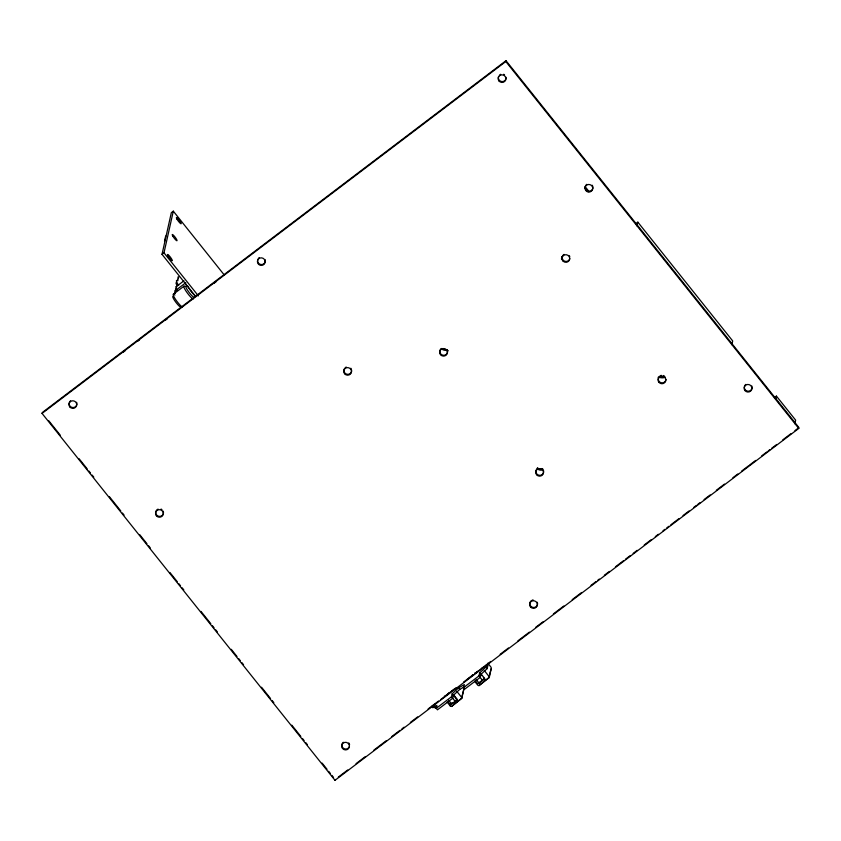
<?xml version="1.0" encoding="UTF-8"?>
<svg xmlns="http://www.w3.org/2000/svg" width="841" height="841" viewBox="0 0 841 841"><rect width="100%" height="100%" fill="white"/><g stroke="black" fill="none" stroke-linecap="round" stroke-linejoin="round"><path stroke-width="1.26" d="M474.576 681.21L477.593 684.995A1.556 1.262 62.7 0 0 478.024 685.362L479.002 685.636L489.231 677.583L491.26 668.406A2.397 2.155 68.2 0 0 491.228 667.922A1.924 1.724 68.2 0 0 490.85 666.976L487.822 663.202M561.483 259.144L561.788 256.694M42.05 413.415L42.239 412.574L505.998 60.689L798.95 427.585L798.761 428.426L335.002 780.311L42.05 413.415L505.809 61.53L505.998 60.689M164.5 241.283L165.677 236.006M195.585 296.389L162.019 254.339L171.333 212.668L173.309 211.165L224.137 274.818M162.019 254.339L163.995 252.836L173.309 211.165M335.002 780.311L335.191 779.47M437.225 707.407L435.48 708.406L434.282 706.903L434.871 704.285L432.716 705.599M464.589 686.624L459.743 689.42L453.352 695.318L452.7 698.261L437.446 709.836L436.237 708.332L436.9 705.399L434.282 706.903M436.237 708.332L451.501 696.758L452.153 693.814L458.545 687.917L464.358 684.563L463.706 687.496L464.905 689L480.158 677.425L480.81 674.482L487.202 668.584L488.316 663.591M457.052 701.657L457.252 700.774M451.543 706.472L461.541 698.282L463.79 689.399L461.772 698.419L451.543 706.472L450.555 706.198A1.556 1.262 62.7 0 1 450.135 705.83M584.842 188.121L585.336 186.912L589.099 191.622M463.706 687.496L478.96 675.922L479.612 672.979L486.003 667.081L486.561 664.59M479.002 685.636L488.999 677.447L489.756 674.072M490.009 672.947L491.249 668.563M636.994 225.924L637.835 222.14L732.69 340.931L731.838 344.715M775.896 398.487L776.422 396.09L795.639 420.143L794.829 423.738M451.575 703.465C451.911 704.38 456.884 700.28 455.391 700.343M478.918 682.85L479.296 682.314M447.885 701.751L450.198 704.642L451.491 703.202M450.198 704.642L455.275 701.489L457.22 699.323L453.362 694.498M475.344 680.916L477.656 683.807L479.223 683.312L484.679 678.487L480.821 673.662M448.579 693.247L447.212 694.54M475.165 673.273L474.671 673.704A3.89 0.547 -38.6 0 0 477.394 671.297M447.843 693.878L448.411 693.394M475.869 672.558L474.713 673.504M176.211 286.676L183.948 280.81M175.159 290.797L185.787 282.723M173.446 294.182L184.074 286.119M123.207 352.211L125.256 350.655M137.535 341.341L139.585 339.785M165.309 320.263L167.38 318.697M214.192 283.175L216.211 281.64M635.828 223.674L637.835 222.14M774.424 397.604L776.422 396.09M338.324 777.095L347.722 769.967M356.069 763.628L365.467 756.501M373.814 750.161L386.345 740.658M391.57 736.695L399.917 730.366M402.009 728.779L404.09 727.192M410.355 722.44L417.662 716.889M428.101 708.974L438.539 701.047M445.856 695.507L456.295 687.581M463.601 682.04L472.999 674.913M475.081 673.326L477.173 671.738M481.346 668.574L490.745 661.447M500.143 654.309L508.49 647.98M517.888 640.842L529.367 632.138M535.633 627.375L542.939 621.835M553.378 613.909L563.838 605.983M572.206 599.633L581.615 592.485M591.034 585.347L596.09 581.509M597.804 580.206L599.307 579.06M604.353 575.233L609.389 571.417M615.444 566.823L623.507 560.705M625.462 559.223L630.372 555.502M633.136 553.399L637.173 550.34M644.227 544.979L651.291 539.628M655.318 536.569L658.345 534.266M663.034 530.713L664.832 529.346M666.85 527.812L668.868 526.287M670.897 524.752L678.981 518.613M683.029 515.544L689.094 510.939M693.814 507.354L696.506 505.315M697.956 504.211L699.996 502.666M704.075 499.565L710.193 494.929M716.322 490.282L724.479 484.09M732.9 477.699L737.809 473.977M741.73 471.002L748.522 465.84M749.541 465.073L755.638 460.437M761.746 455.811L766.834 451.953M768.222 450.902L769.914 449.62M771.596 448.337L776.685 444.479M782.792 439.843L790.929 433.672M794.955 430.613L797.951 428.342M440.516 699.68L448.579 693.562M451.606 691.27L454.624 688.979M466.965 679.612L473.02 675.018M476.038 672.726L482.082 668.143M434.997 706.44L432.842 707.754L431.643 706.251M483.186 679.36L478.96 682.955M447.128 349.719L444.626 349.404A4.447 4.331 12.6 0 1 442.492 348.542M659.544 376.684L662.046 377.01A4.447 4.331 12.6 0 0 664.327 376.705M448.211 350.676L444.447 350.203A4.447 4.331 12.6 0 1 441.483 348.542M658.104 377.325L661.867 377.809A4.447 4.331 12.6 0 0 665.136 376.947M488.999 677.447L489.231 677.583A2.555 1.798 43.3 0 0 489.231 677.32A1.966 1.377 43.3 0 0 488.789 676.175L484.258 670.508M461.541 698.282L461.772 698.156A1.966 1.377 43.3 0 0 461.331 697.01L456.8 691.344M505.809 61.53L798.761 428.426M585.105 187.921L588.122 191.695M163.995 252.836L198.392 295.906M486.003 667.081L487.202 668.584M480.379 673.767L481.882 675.659M483.396 677.552L484.994 679.549M479.612 672.979L480.81 674.482M478.96 675.922L482.734 680.653M476.143 679.454L479.223 683.312M458.545 687.917L459.743 689.42M452.153 693.814L453.352 695.318M453.677 695.549L457.536 700.385M451.501 696.758L455.275 701.489M448.684 700.29L451.764 704.148M447.118 702.046L450.135 705.83M48.789 420.773L60.237 435.123M79.065 458.692L87.243 468.942M88.883 470.992L90.513 473.041M92.153 475.091L93.793 477.141M109.341 496.621L120.799 510.96M122.429 513.01L124.069 515.06M139.617 534.54L146.975 543.759M148.615 545.809L150.255 547.859M169.893 572.458L177.262 581.678M178.891 583.728L180.531 585.778M182.171 587.827L183.801 589.877M200.988 611.396L210.807 623.696M212.447 625.746L214.077 627.796M215.716 629.846L217.356 631.896M231.264 649.315L236.994 656.495M238.634 658.545L240.263 660.595M241.903 662.645L243.543 664.695M261.54 687.234L270.539 698.514M272.179 700.564L273.819 702.613M291.816 725.163L300.826 736.432M302.455 738.482L304.095 740.532M305.735 742.582L307.364 744.632M322.092 763.081L327.002 769.231M328.642 771.281L330.282 773.331M331.911 775.381L333.551 777.431M473.157 674.766A3.89 0.547 -38.6 0 1 472.116 675.302M463.391 687.812A1.924 1.724 68.2 0 1 463.78 688.916A2.555 2.292 68.2 0 1 463.79 689.399M448.758 693.289A3.89 0.547 -38.6 0 1 448.001 693.93M445.099 695.949A3.89 0.547 -38.6 0 1 444.395 696.169M177.009 285.404A6.707 1.146 52.8 0 1 176.253 282.66M178.618 285.414A8.179 1.398 52.8 0 1 177.314 280.673M182.402 307.123A8.179 1.398 52.8 0 1 174.833 298.303A8.179 1.398 52.8 0 1 174.928 295.033M180.994 306.397A6.707 1.146 52.8 0 1 176.042 302.518A6.707 1.146 52.8 0 1 173.477 296.537M195.238 295.906A8.011 1.367 52.8 0 1 187.532 285.793M193.031 299.06A8.179 1.398 52.8 0 1 185.987 291.06A8.179 1.398 52.8 0 1 184.673 286.329M194.218 297.409A7.054 1.209 52.8 0 1 188.111 291.07A7.054 1.209 52.8 0 1 186.492 286.255M174.529 293.73A6.707 1.146 52.8 0 1 175.191 293.152M175.37 292.763A8.179 1.398 52.8 0 1 175.758 290.997M185.998 284.7A8.179 1.398 52.8 0 1 185.588 283.638M175.916 290.481A6.707 1.146 52.8 0 1 176.242 289.031M177.136 290.029A8.179 1.398 52.8 0 1 176.81 286.886M177.977 280.663A6.707 1.146 52.8 0 1 177.808 279.044M178.471 278.834A8.179 1.398 52.8 0 1 178.87 277.057M542.655 469.036A4.447 4.331 12.6 0 1 537.42 467.67M542.477 469.835A4.447 4.331 12.6 0 1 537.241 468.469M349.33 746.713A3.89 3.795 12.6 0 1 343.401 748.28A3.89 3.795 12.6 0 1 343.328 742.256M348.784 742.95A3.89 3.795 12.6 0 1 349.572 744.769M76.594 402.271A3.89 3.795 12.6 0 1 74.881 407.097A3.89 3.795 12.6 0 1 69.782 405.804A3.89 3.795 12.6 0 1 70.612 400.747M265.167 259.69A3.89 3.795 12.6 0 1 261.12 264.568A3.89 3.795 12.6 0 1 258.019 258.996M258.597 258.187A3.89 3.795 12.6 0 1 259.375 257.556M506.061 77.309A3.89 3.795 12.6 0 1 501.751 81.566A3.89 3.795 12.6 0 1 498.608 76.363M499.817 74.796A3.89 3.795 12.6 0 1 500.689 74.302M503.654 74.292A3.89 3.795 12.6 0 1 504.537 74.786M592.201 185.22A3.89 3.795 12.6 0 1 591.349 190.518A3.89 3.795 12.6 0 1 585.925 189.624A3.89 3.795 12.6 0 1 586.776 184.337M569.809 258.608A3.89 3.795 12.6 0 1 563.743 260.71A3.89 3.795 12.6 0 1 564.027 254.403M569.357 255.727A3.89 3.795 12.6 0 1 569.767 256.642M666.009 379.354A3.89 3.795 12.6 0 1 660.437 382.497A3.89 3.795 12.6 0 1 659.544 376.232M660.385 375.685A3.89 3.795 12.6 0 1 661.341 375.37M663.339 375.507A3.89 3.795 12.6 0 1 664.253 375.938M751.791 385.966A3.89 3.795 12.6 0 1 750.056 390.781A3.89 3.795 12.6 0 1 744.968 389.467A3.89 3.795 12.6 0 1 745.82 384.411M543.349 470.077A3.89 3.795 12.6 0 1 541.615 474.902A3.89 3.795 12.6 0 1 536.537 473.578A3.89 3.795 12.6 0 1 537.378 468.532M542.109 468.521A3.89 3.795 12.6 0 1 542.834 469.225M537.252 602.24A3.89 3.795 12.6 0 1 535.517 607.065A3.89 3.795 12.6 0 1 530.429 605.741A3.89 3.795 12.6 0 1 531.281 600.695M532.153 600.19A3.89 3.795 12.6 0 1 533.12 599.938M447.275 350.024A3.89 3.795 12.6 0 1 445.541 354.849A3.89 3.795 12.6 0 1 440.453 353.525A3.89 3.795 12.6 0 1 441.304 348.479M351.633 370.072A3.89 3.795 12.6 0 1 346.839 374.234A3.89 3.795 12.6 0 1 344.684 368.263M345.388 367.559A3.89 3.795 12.6 0 1 346.261 367.065M350.844 368.253A3.89 3.795 12.6 0 1 351.359 369.115M163.175 511.139A3.89 3.795 12.6 0 1 161.136 516.101A3.89 3.795 12.6 0 1 156.037 514.061A3.89 3.795 12.6 0 1 158.076 509.099M161.041 509.089A3.89 3.795 12.6 0 1 161.935 509.583M585.336 186.912A10.922 1.535 -38.6 0 1 584.989 187.238M172.804 236.09A3.89 0.662 52.8 0 0 176.904 240.747A3.89 0.662 52.8 0 0 174.192 236.027A3.89 0.662 52.8 0 0 172.804 236.09M168.063 256.084A3.89 0.662 52.8 0 0 172.163 260.742A3.89 0.662 52.8 0 0 169.451 256.021A3.89 0.662 52.8 0 0 168.063 256.084M176.957 219.112A3.89 0.662 52.8 0 0 181.057 223.769A3.89 0.662 52.8 0 0 178.345 219.059A3.89 0.662 52.8 0 0 176.957 219.112M342.487 748.427A3.89 3.795 12.6 0 0 349.152 747.554A3.89 3.795 12.6 0 0 344.989 742.351A3.89 3.795 12.6 0 0 342.487 748.427M69.792 406.907A3.89 3.795 12.6 0 0 76.447 406.014A3.89 3.795 12.6 0 0 72.273 400.821A3.89 3.795 12.6 0 0 69.792 406.907M258.65 264.389A3.89 3.795 12.6 0 0 265.062 262.497A3.89 3.795 12.6 0 0 260.111 257.998A3.89 3.795 12.6 0 0 258.65 264.389M498.976 80.957A3.89 3.795 12.6 0 0 505.63 80.095A3.89 3.795 12.6 0 0 501.478 74.881A3.89 3.795 12.6 0 0 498.976 80.957M585.746 190.465A3.89 3.795 12.6 0 0 592.432 189.835A3.89 3.795 12.6 0 0 588.469 184.484A3.89 3.795 12.6 0 0 585.746 190.465M563.165 261.225A3.89 3.795 12.6 0 0 569.62 259.449A3.89 3.795 12.6 0 0 564.763 254.855A3.89 3.795 12.6 0 0 563.165 261.225M659.039 382.434A3.89 3.795 12.6 0 0 665.63 381.162A3.89 3.795 12.6 0 0 661.152 376.211A3.89 3.795 12.6 0 0 659.039 382.434M744.979 390.571A3.89 3.795 12.6 0 0 751.633 389.709A3.89 3.795 12.6 0 0 747.481 384.495A3.89 3.795 12.6 0 0 744.979 390.571M536.547 474.692A3.89 3.795 12.6 0 0 543.202 473.819A3.89 3.795 12.6 0 0 539.039 468.616A3.89 3.795 12.6 0 0 536.547 474.692M530.44 606.855A3.89 3.795 12.6 0 0 537.094 605.983A3.89 3.795 12.6 0 0 532.942 600.779A3.89 3.795 12.6 0 0 530.44 606.855M440.463 354.639A3.89 3.795 12.6 0 0 447.118 353.777A3.89 3.795 12.6 0 0 442.965 348.563A3.89 3.795 12.6 0 0 440.463 354.639M344.558 373.719A3.89 3.795 12.6 0 0 351.212 372.857A3.89 3.795 12.6 0 0 347.049 367.643A3.89 3.795 12.6 0 0 344.558 373.719M156.363 515.754A3.89 3.795 12.6 0 0 163.017 514.892A3.89 3.795 12.6 0 0 158.865 509.678A3.89 3.795 12.6 0 0 156.363 515.754"/></g></svg>
